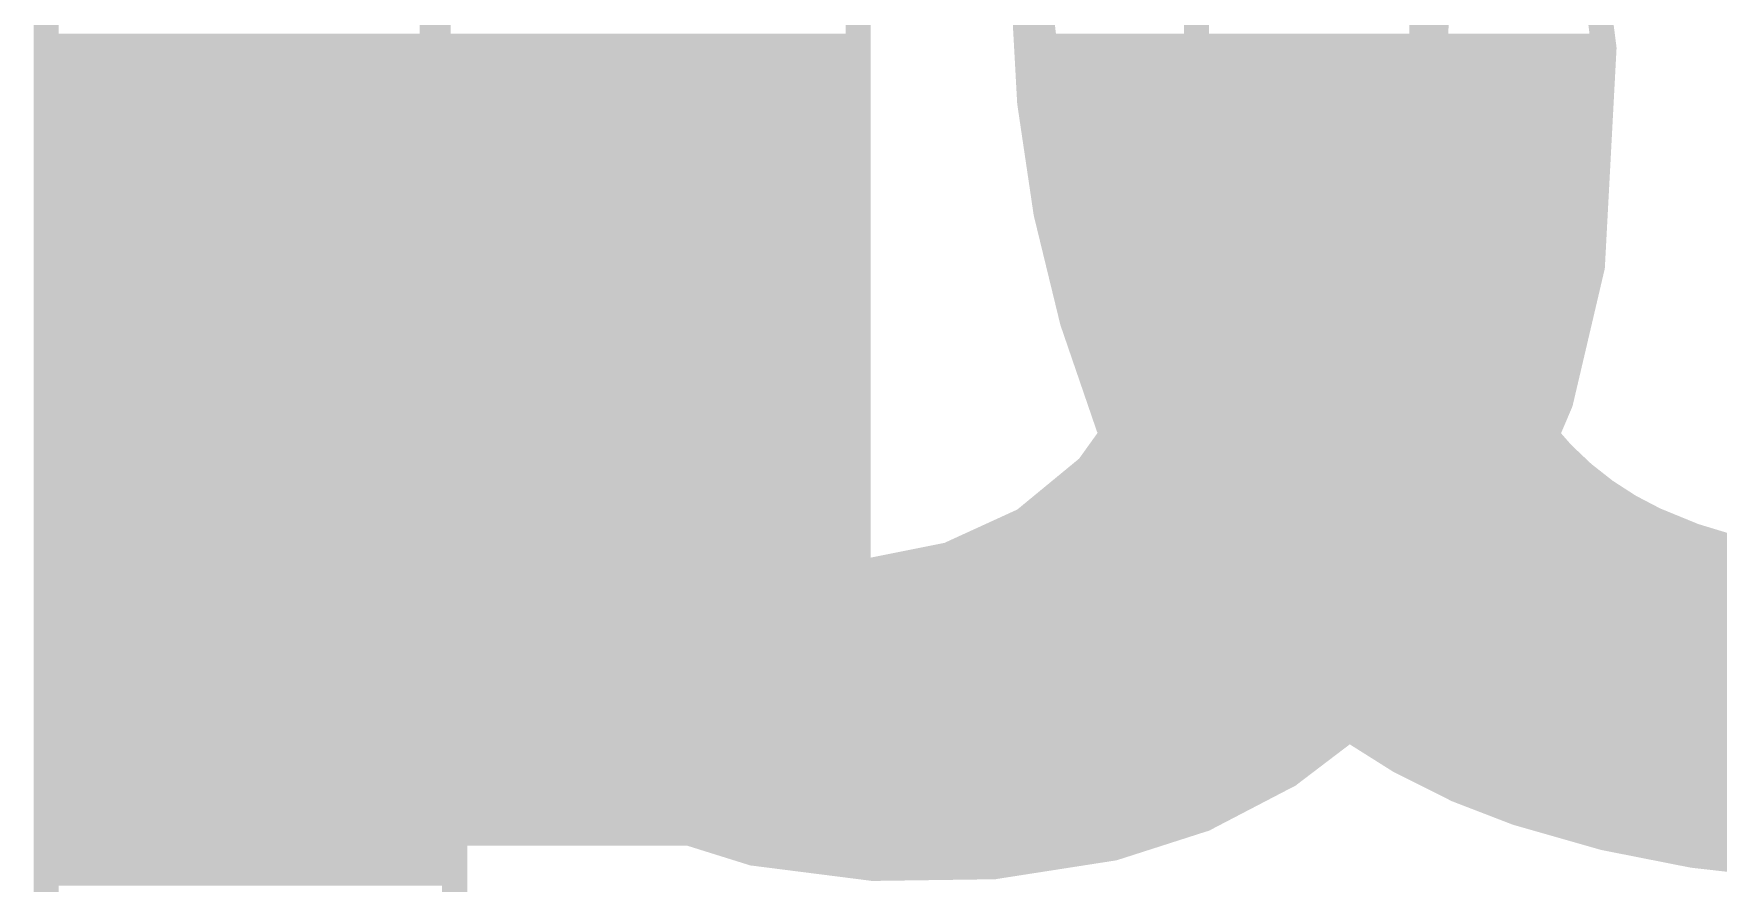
# Model space of a CAD drawing. Extents: x -19.1 to 53.5, y -15.6 to 59.8.
# Drawn here: x 18.534 to 20.242, y 53.355 to 54.216 of the extents above; entities that cross this region are included whole.
import ezdxf

# ---------------------------------------------------------------- set-up
doc = ezdxf.new("R2010")
doc.units = 0
doc.layers.add('21', color=41, linetype='CONTINUOUS')
doc.layers.add('22', color=40, linetype='CONTINUOUS')

msp = doc.modelspace()

# ---------------------------------------------------------------- linework, layer by layer
at = {"layer": '21', "const_width": 0.0254}
for points in [[(18.5471, 52.8422), (18.5471, 54.8996)], [(20.0978, 54.4216), (20.1261, 54.2016)], [(18.9433, 54.3128), (18.9459, 54.0563)], [(19.7132, 54.1211), (19.7129, 54.3204)], [(18.5471, 54.2036), (18.9444, 54.2036)], [(19.7131, 54.2036), (20.1258, 54.2036)], [(20.1261, 54.2016), (20.1143, 53.9801)], [(18.5471, 54.1782), (18.9447, 54.1782)], [(19.7131, 54.1782), (20.1248, 54.1782)], [(18.5471, 54.1528), (18.9449, 54.1528)], [(19.7132, 54.1528), (20.1235, 54.1528)], [(18.5471, 54.1274), (18.9452, 54.1274)], [(19.6825, 53.9242), (19.7132, 54.1211)], [(19.7132, 54.1274), (20.1221, 54.1274)], [(18.5471, 54.102), (18.9454, 54.102)], [(19.7102, 54.102), (20.1208, 54.102)], [(18.5471, 54.0766), (18.9457, 54.0766)], [(19.7063, 54.0766), (20.1194, 54.0766)], [(18.5471, 54.0512), (18.9467, 54.0512)], [(18.9459, 54.0563), (18.9586, 53.9775)], [(19.7023, 54.0512), (20.1181, 54.0512)], [(18.5471, 54.0258), (18.9508, 54.0258)], [(19.6984, 54.0258), (20.1167, 54.0258)], [(18.5471, 54.0004), (18.9549, 54.0004)], [(19.6944, 54.0004), (20.1154, 54.0004)], [(20.1143, 53.9801), (20.082, 53.8424)], [(18.5471, 53.975), (18.9594, 53.975)], [(18.9586, 53.9775), (18.9814, 53.909)], [(19.6904, 53.975), (20.1131, 53.975)], [(18.5471, 53.9496), (18.9679, 53.9496)], [(19.6865, 53.9496), (20.1071, 53.9496)], [(18.5471, 53.9242), (18.9763, 53.9242)], [(19.6526, 53.8453), (19.6825, 53.9242)], [(19.6825, 53.9242), (20.1012, 53.9242)], [(18.5471, 53.8988), (18.9738, 53.8988)], [(18.9738, 53.8988), (18.9611, 53.8988)], [(18.9611, 53.8988), (18.9611, 52.4688)], [(18.9775, 53.8994), (18.9738, 53.8988)], [(18.9805, 53.9018), (18.9775, 53.8994)], [(18.9819, 53.9053), (18.9805, 53.9018)], [(18.9814, 53.909), (18.9819, 53.9053)], [(19.6729, 53.8988), (20.0952, 53.8988)], [(18.984, 53.8836), (18.9916, 53.8912)], [(18.984, 53.5864), (18.984, 53.8836)], [(18.9916, 53.8912), (18.9916, 53.8861)], [(18.9916, 53.8861), (18.9936, 53.8764)], [(18.5471, 53.8734), (18.9611, 53.8734)], [(18.984, 53.8734), (18.9957, 53.8734)], [(18.9936, 53.8764), (18.9992, 53.8683)], [(18.9992, 53.8683), (19.0043, 53.8607)], [(19.0043, 53.8607), (19.035, 53.803)], [(19.6632, 53.8734), (20.0893, 53.8734)], [(18.5471, 53.848), (18.9611, 53.848)], [(18.984, 53.848), (19.011, 53.848)], [(19.6034, 53.7768), (19.6526, 53.8453)], [(19.6536, 53.848), (20.0833, 53.848)], [(20.082, 53.8424), (20.0264, 53.7124)], [(18.5471, 53.8226), (18.9611, 53.8226)], [(18.984, 53.8226), (19.0245, 53.8226)], [(19.6363, 53.8226), (20.0735, 53.8226)], [(18.5471, 53.7972), (18.9611, 53.7972)], [(18.984, 53.7972), (19.04, 53.7972)], [(19.035, 53.803), (19.0781, 53.7538)], [(19.618, 53.7972), (20.0627, 53.7972)], [(19.5382, 53.7231), (19.6034, 53.7768)], [(18.5471, 53.7718), (18.9611, 53.7718)], [(18.984, 53.7718), (19.0623, 53.7718)], [(19.5973, 53.7718), (20.0518, 53.7718)], [(18.5471, 53.7464), (18.9611, 53.7464)], [(18.984, 53.7464), (19.0885, 53.7464)], [(19.0781, 53.7538), (19.1313, 53.7159)], [(19.5665, 53.7464), (20.0409, 53.7464)], [(18.5471, 53.721), (18.9611, 53.721)], [(18.984, 53.721), (19.1241, 53.721)], [(19.1313, 53.7159), (19.2014, 53.6859)], [(19.4615, 53.688), (19.5382, 53.7231)], [(19.5336, 53.721), (20.0301, 53.721)], [(20.0264, 53.7124), (19.9492, 53.594)], [(18.5471, 53.6956), (18.9611, 53.6956)], [(18.984, 53.6956), (19.1787, 53.6956)], [(19.4781, 53.6956), (20.0154, 53.6956)], [(19.2014, 53.6859), (19.2761, 53.6702)], [(19.3697, 53.6696), (19.4615, 53.688)], [(18.5471, 53.6702), (18.9611, 53.6702)], [(18.984, 53.6702), (19.2761, 53.6702)], [(19.2761, 53.6702), (19.3697, 53.6696)], [(19.3727, 53.6702), (19.9989, 53.6702)], [(18.5471, 53.6448), (18.9611, 53.6448)], [(18.984, 53.6448), (19.9823, 53.6448)], [(18.5471, 53.6194), (18.9611, 53.6194)], [(18.984, 53.6194), (19.9658, 53.6194)], [(18.5471, 53.594), (18.9611, 53.594)], [(18.984, 53.594), (19.9492, 53.594)], [(19.9492, 53.594), (19.8834, 53.5233)], [(19.036, 53.5148), (18.984, 53.5864)], [(18.5471, 53.5686), (18.9611, 53.5686)], [(18.9969, 53.5686), (19.9256, 53.5686)], [(18.5471, 53.5432), (18.9611, 53.5432)], [(19.0154, 53.5432), (19.9019, 53.5432)], [(19.8834, 53.5233), (19.8066, 53.4649)], [(18.5471, 53.5178), (18.9611, 53.5178)], [(19.0338, 53.5178), (19.8761, 53.5178)], [(19.102, 53.4558), (19.036, 53.5148)], [(18.5471, 53.4924), (18.9611, 53.4924)], [(19.0611, 53.4924), (19.8428, 53.4924)], [(18.5471, 53.467), (18.9611, 53.467)], [(19.0895, 53.467), (19.8094, 53.467)], [(19.179, 53.4121), (19.102, 53.4558)], [(19.8066, 53.4649), (19.721, 53.4203)], [(18.5471, 53.4416), (18.9611, 53.4416)], [(19.1271, 53.4416), (19.762, 53.4416)], [(19.721, 53.4203), (19.6291, 53.3908)], [(18.5471, 53.4162), (18.9611, 53.4162)], [(19.1718, 53.4162), (19.7084, 53.4162)], [(19.2634, 53.3857), (19.179, 53.4121)], [(18.5471, 53.3908), (18.9611, 53.3908)], [(19.2471, 53.3908), (19.6291, 53.3908)], [(19.3851, 53.3702), (19.2634, 53.3857)], [(19.6291, 53.3908), (19.5078, 53.3719)], [(18.5471, 53.3654), (18.9611, 53.3654)], [(19.5078, 53.3719), (19.3851, 53.3702)]]:
    msp.add_lwpolyline(points, dxfattribs=at)
at = {"layer": '21', "const_width": 0.0127}
for points in [[(18.5471, 54.2099, 1), (18.5471, 54.1973)], [(18.9444, 54.1973, 1), (18.9444, 54.2099)], [(19.7131, 54.2099, 1), (19.7131, 54.1973)], [(20.1258, 54.1973, 1), (20.1258, 54.2099)], [(20.1324, 54.2013, 1), (20.1197, 54.2019)], [(20.1198, 54.2008, 1), (20.1324, 54.2024)], [(18.5471, 54.1846, 1), (18.5471, 54.1719)], [(18.9447, 54.1719, 1), (18.9447, 54.1846)], [(19.7131, 54.1846, 1), (19.7131, 54.1719)], [(20.1248, 54.1719, 1), (20.1248, 54.1846)], [(18.5471, 54.1591, 1), (18.5471, 54.1465)], [(18.9449, 54.1465, 1), (18.9449, 54.1591)], [(19.7132, 54.1591, 1), (19.7132, 54.1465)], [(20.1235, 54.1465, 1), (20.1235, 54.1591)], [(18.5471, 54.1337, 1), (18.5471, 54.1211)], [(18.9452, 54.1211, 1), (18.9452, 54.1337)], [(19.7132, 54.1337, 1), (19.7132, 54.1211)], [(19.7195, 54.1201, 1), (19.707, 54.1221)], [(20.1221, 54.1211, 1), (20.1221, 54.1337)], [(18.5471, 54.1084, 1), (18.5471, 54.0957)], [(18.9454, 54.0957, 1), (18.9454, 54.1084)], [(19.7102, 54.1084, 1), (19.7102, 54.0957)], [(19.7069, 54.1211, 1), (19.7196, 54.1211)], [(20.1208, 54.0957, 1), (20.1208, 54.1084)], [(18.5471, 54.0829, 1), (18.5471, 54.0703)], [(18.9457, 54.0703, 1), (18.9457, 54.0829)], [(19.7063, 54.0829, 1), (19.7063, 54.0703)], [(20.1194, 54.0703, 1), (20.1194, 54.0829)], [(18.5471, 54.0575, 1), (18.5471, 54.0449)], [(18.9522, 54.0573, 1), (18.9396, 54.0553)], [(18.9396, 54.0562, 1), (18.9522, 54.0564)], [(18.9467, 54.0449, 1), (18.9467, 54.0575)], [(19.7023, 54.0575, 1), (19.7023, 54.0449)], [(20.1181, 54.0449, 1), (20.1181, 54.0575)], [(18.5471, 54.0322, 1), (18.5471, 54.0195)], [(18.9508, 54.0195, 1), (18.9508, 54.0322)], [(19.6984, 54.0322, 1), (19.6984, 54.0195)], [(20.1167, 54.0195, 1), (20.1167, 54.0322)], [(18.5471, 54.0067, 1), (18.5471, 53.9941)], [(18.9549, 53.9941, 1), (18.9549, 54.0067)], [(19.6944, 54.0067, 1), (19.6944, 53.9941)], [(20.1154, 53.9941, 1), (20.1154, 54.0067)], [(20.1205, 53.9786, 1), (20.1081, 53.9816)], [(18.5471, 53.9813, 1), (18.5471, 53.9687)], [(18.9646, 53.9795, 1), (18.9526, 53.9755)], [(18.9523, 53.9765, 1), (18.9649, 53.9785)], [(18.9594, 53.9687, 1), (18.9594, 53.9813)], [(19.6904, 53.9813, 1), (19.6904, 53.9687)], [(20.108, 53.9804, 1), (20.1206, 53.9798)], [(20.1131, 53.9687, 1), (20.1131, 53.9813)], [(18.5471, 53.956, 1), (18.5471, 53.9433)], [(18.9679, 53.9433, 1), (18.9679, 53.956)], [(19.6865, 53.956, 1), (19.6865, 53.9433)], [(20.1071, 53.9433, 1), (20.1071, 53.956)], [(18.5471, 53.9306, 1), (18.5471, 53.9179)], [(18.9763, 53.9179, 1), (18.9763, 53.9306)], [(19.6825, 53.9306, 1), (19.6825, 53.9179)], [(19.6762, 53.9252, 1), (19.6888, 53.9232)], [(19.6884, 53.9219, 1), (19.6766, 53.9265)], [(20.1012, 53.9179, 1), (20.1012, 53.9306)], [(18.5471, 53.9051, 1), (18.5471, 53.8925)], [(18.9675, 53.8988, 1), (18.9548, 53.8988)], [(18.9611, 53.9051, 1), (18.9611, 53.8925)], [(18.9728, 53.9051, 1), (18.9748, 53.8925)], [(18.9736, 53.9044, 1), (18.9815, 53.8944)], [(18.9738, 53.8925, 1), (18.9738, 53.9051)], [(18.9738, 53.8925, 1), (18.9738, 53.9051)], [(18.9746, 53.9041, 1), (18.9864, 53.8994)], [(18.9877, 53.9098, 1), (18.9751, 53.9082)], [(18.9754, 53.907, 1), (18.9874, 53.911)], [(18.9756, 53.9044, 1), (18.9882, 53.9061)], [(18.9878, 53.9029, 1), (18.976, 53.9076)], [(18.9844, 53.8968, 1), (18.9765, 53.9067)], [(18.9785, 53.8931, 1), (18.9765, 53.9057)], [(19.6729, 53.9051, 1), (19.6729, 53.8925)], [(20.0952, 53.8925, 1), (20.0952, 53.9051)], [(18.9904, 53.8836, 1), (18.9777, 53.8836)], [(18.9795, 53.8881, 1), (18.9885, 53.8791)], [(18.998, 53.8912, 1), (18.9853, 53.8912)], [(18.9978, 53.8874, 1), (18.9854, 53.8848)], [(18.9853, 53.8861, 1), (18.998, 53.8861)], [(18.9961, 53.8867, 1), (18.9871, 53.8957)], [(18.5471, 53.8798, 1), (18.5471, 53.8671)], [(18.9611, 53.8671, 1), (18.9611, 53.8798)], [(18.984, 53.8798, 1), (18.984, 53.8671)], [(18.9988, 53.88, 1), (18.9884, 53.8728)], [(18.9874, 53.8752, 1), (18.9998, 53.8777)], [(19.0045, 53.8718, 1), (18.9939, 53.8648)], [(18.994, 53.8647, 1), (19.0044, 53.8719)], [(18.9957, 53.8671, 1), (18.9957, 53.8798)], [(19.0099, 53.8637, 1), (18.9987, 53.8577)], [(19.6632, 53.8798, 1), (19.6632, 53.8671)], [(20.0893, 53.8671, 1), (20.0893, 53.8798)], [(18.5471, 53.8544, 1), (18.5471, 53.8417)], [(18.9611, 53.8417, 1), (18.9611, 53.8544)], [(18.984, 53.8544, 1), (18.984, 53.8417)], [(18.999, 53.8572, 1), (19.0096, 53.8642)], [(19.011, 53.8417, 1), (19.011, 53.8544)], [(19.6536, 53.8544, 1), (19.6536, 53.8417)], [(19.6577, 53.8416, 1), (19.6474, 53.849)], [(20.0833, 53.8417, 1), (20.0833, 53.8544)], [(19.6466, 53.8476, 1), (19.6585, 53.8431)], [(20.0758, 53.8439, 1), (20.0882, 53.841)], [(20.0878, 53.84, 1), (20.0762, 53.8449)], [(18.5471, 53.8289, 1), (18.5471, 53.8163)], [(18.9611, 53.8163, 1), (18.9611, 53.8289)], [(18.984, 53.8289, 1), (18.984, 53.8163)], [(19.0245, 53.8163, 1), (19.0245, 53.8289)], [(19.6363, 53.8289, 1), (19.6363, 53.8163)], [(20.0735, 53.8163, 1), (20.0735, 53.8289)], [(18.5471, 53.8036, 1), (18.5471, 53.7909)], [(18.9611, 53.7909, 1), (18.9611, 53.8036)], [(18.984, 53.8036, 1), (18.984, 53.7909)], [(19.0397, 53.8072, 1), (19.0302, 53.7988)], [(19.0294, 53.8, 1), (19.0406, 53.806)], [(19.04, 53.7909, 1), (19.04, 53.8036)], [(19.618, 53.8036, 1), (19.618, 53.7909)], [(20.0627, 53.7909, 1), (20.0627, 53.8036)], [(19.6074, 53.7719, 1), (19.5993, 53.7817)], [(18.5471, 53.7782, 1), (18.5471, 53.7655)], [(18.9611, 53.7655, 1), (18.9611, 53.7782)], [(18.984, 53.7782, 1), (18.984, 53.7655)], [(19.0623, 53.7655, 1), (19.0623, 53.7782)], [(19.5973, 53.7782, 1), (19.5973, 53.7655)], [(19.5982, 53.7805, 1), (19.6085, 53.7731)], [(20.0518, 53.7655, 1), (20.0518, 53.7782)], [(18.5471, 53.7527, 1), (18.5471, 53.7401)], [(18.9611, 53.7401, 1), (18.9611, 53.7527)], [(18.984, 53.7527, 1), (18.984, 53.7401)], [(19.0818, 53.759, 1), (19.0744, 53.7487)], [(19.0733, 53.7497, 1), (19.0828, 53.758)], [(19.0885, 53.7401, 1), (19.0885, 53.7527)], [(19.5665, 53.7527, 1), (19.5665, 53.7401)], [(20.0409, 53.7401, 1), (20.0409, 53.7527)], [(18.5471, 53.7274, 1), (18.5471, 53.7147)], [(18.9611, 53.7147, 1), (18.9611, 53.7274)], [(18.984, 53.7274, 1), (18.984, 53.7147)], [(19.1241, 53.7147, 1), (19.1241, 53.7274)], [(19.1338, 53.7217, 1), (19.1288, 53.7101)], [(19.1276, 53.7107, 1), (19.135, 53.7211)], [(19.5336, 53.7274, 1), (19.5336, 53.7147)], [(19.5342, 53.728, 1), (19.5423, 53.7182)], [(19.5409, 53.7173, 1), (19.5356, 53.7289)], [(20.0206, 53.7149, 1), (20.0322, 53.71)], [(20.0317, 53.709, 1), (20.0211, 53.7159)], [(20.0301, 53.7147, 1), (20.0301, 53.7274)], [(18.5471, 53.702, 1), (18.5471, 53.6893)], [(18.9611, 53.6893, 1), (18.9611, 53.702)], [(18.984, 53.702, 1), (18.984, 53.6893)], [(19.1787, 53.6893, 1), (19.1787, 53.702)], [(19.4781, 53.702, 1), (19.4781, 53.6893)], [(20.0154, 53.6893, 1), (20.0154, 53.702)], [(19.2027, 53.6921, 1), (19.2001, 53.6797)], [(19.1989, 53.68, 1), (19.2039, 53.6917)], [(19.4589, 53.6938, 1), (19.4641, 53.6822)], [(19.4627, 53.6818, 1), (19.4603, 53.6942)], [(18.5471, 53.6765, 1), (18.5471, 53.6639)], [(18.9611, 53.6639, 1), (18.9611, 53.6765)], [(18.984, 53.6765, 1), (18.984, 53.6639)], [(19.2761, 53.6765, 1), (19.2761, 53.6639)], [(19.2748, 53.664, 1), (19.2774, 53.6764)], [(19.2761, 53.6639, 1), (19.2761, 53.6765)], [(19.3685, 53.6758, 1), (19.371, 53.6634)], [(19.3727, 53.6765, 1), (19.3727, 53.6639)], [(19.3697, 53.6633, 1), (19.3698, 53.676)], [(19.9989, 53.6639, 1), (19.9989, 53.6765)], [(18.5471, 53.6512, 1), (18.5471, 53.6385)], [(18.9611, 53.6385, 1), (18.9611, 53.6512)], [(18.984, 53.6512, 1), (18.984, 53.6385)], [(19.9823, 53.6385, 1), (19.9823, 53.6512)], [(18.5471, 53.6258, 1), (18.5471, 53.6131)], [(18.9611, 53.6131, 1), (18.9611, 53.6258)], [(18.984, 53.6258, 1), (18.984, 53.6131)], [(19.9658, 53.6131, 1), (19.9658, 53.6258)], [(18.5471, 53.6003, 1), (18.5471, 53.5877)], [(18.9611, 53.5877, 1), (18.9611, 53.6003)], [(18.984, 53.6003, 1), (18.984, 53.5877)], [(19.9439, 53.5975, 1), (19.9545, 53.5905)], [(19.9538, 53.5897, 1), (19.9446, 53.5983)], [(19.9492, 53.5877, 1), (19.9492, 53.6003)], [(18.9891, 53.5901, 1), (18.9789, 53.5827)], [(18.9777, 53.5864, 1), (18.9904, 53.5864)], [(18.5471, 53.575, 1), (18.5471, 53.5623)], [(18.9611, 53.5623, 1), (18.9611, 53.575)], [(18.9969, 53.575, 1), (18.9969, 53.5623)], [(19.9256, 53.5623, 1), (19.9256, 53.575)], [(18.5471, 53.5496, 1), (18.5471, 53.5369)], [(18.9611, 53.5369, 1), (18.9611, 53.5496)], [(19.0154, 53.5496, 1), (19.0154, 53.5369)], [(19.9019, 53.5369, 1), (19.9019, 53.5496)], [(19.8788, 53.5277, 1), (19.8881, 53.519)], [(19.8873, 53.5183, 1), (19.8796, 53.5284)], [(18.5471, 53.5241, 1), (18.5471, 53.5115)], [(18.9611, 53.5115, 1), (18.9611, 53.5241)], [(19.0338, 53.5241, 1), (19.0338, 53.5115)], [(19.0403, 53.5195, 1), (19.0318, 53.5101)], [(19.0309, 53.5111, 1), (19.0412, 53.5185)], [(19.8761, 53.5115, 1), (19.8761, 53.5241)], [(18.5471, 53.4988, 1), (18.5471, 53.4861)], [(18.9611, 53.4861, 1), (18.9611, 53.4988)], [(19.0611, 53.4988, 1), (19.0611, 53.4861)], [(19.8428, 53.4861, 1), (19.8428, 53.4988)], [(18.5471, 53.4734, 1), (18.5471, 53.4607)], [(18.9611, 53.4607, 1), (18.9611, 53.4734)], [(19.0895, 53.4734, 1), (19.0895, 53.4607)], [(19.1051, 53.4614, 1), (19.0989, 53.4503)], [(19.0978, 53.4511, 1), (19.1062, 53.4606)], [(19.8028, 53.4699, 1), (19.8105, 53.4598)], [(19.8096, 53.4592, 1), (19.8037, 53.4705)], [(19.8094, 53.4607, 1), (19.8094, 53.4734)], [(18.5471, 53.4479, 1), (18.5471, 53.4353)], [(18.9611, 53.4353, 1), (18.9611, 53.4479)], [(19.1271, 53.4479, 1), (19.1271, 53.4353)], [(19.762, 53.4353, 1), (19.762, 53.4479)], [(19.7181, 53.4259, 1), (19.724, 53.4146)], [(19.723, 53.4142, 1), (19.7191, 53.4263)], [(18.5471, 53.4226, 1), (18.5471, 53.4099)], [(18.9611, 53.4099, 1), (18.9611, 53.4226)], [(19.1718, 53.4226, 1), (19.1718, 53.4099)], [(19.1808, 53.4182, 1), (19.1771, 53.4061)], [(19.1758, 53.4066, 1), (19.1821, 53.4177)], [(19.7084, 53.4099, 1), (19.7084, 53.4226)], [(18.5471, 53.3972, 1), (18.5471, 53.3845)], [(18.9611, 53.3845, 1), (18.9611, 53.3972)], [(19.2471, 53.3972, 1), (19.2471, 53.3845)], [(19.2642, 53.392, 1), (19.2626, 53.3794)], [(19.2615, 53.3796, 1), (19.2653, 53.3918)], [(19.6272, 53.3968, 1), (19.631, 53.3848)], [(19.6301, 53.3845, 1), (19.6281, 53.3971)], [(19.6291, 53.3845, 1), (19.6291, 53.3972)], [(19.385, 53.3765, 1), (19.3852, 53.3638)], [(19.3843, 53.3639, 1), (19.3859, 53.3765)], [(19.5069, 53.3782, 1), (19.5088, 53.3656)], [(19.5079, 53.3655, 1), (19.5078, 53.3782)], [(18.5471, 53.3717, 1), (18.5471, 53.3591)], [(18.9611, 53.3591, 1), (18.9611, 53.3717)]]:
    msp.add_lwpolyline(points, format="xyb", dxfattribs=at)
at = {"layer": '22', "const_width": 0.0254}
for points in [[(19.37, 53.406), (19.37, 55.0113)], [(18.9382, 54.3865), (18.9382, 53.406)], [(19.5529, 54.2569), (19.5783, 54.0461)], [(19.9415, 54.1045), (19.9415, 54.2493)], [(18.9382, 54.2036), (19.37, 54.2036)], [(19.5593, 54.2036), (19.9415, 54.2036)], [(18.9382, 54.1782), (19.37, 54.1782)], [(19.5624, 54.1782), (19.9415, 54.1782)], [(18.9382, 54.1528), (19.37, 54.1528)], [(19.5654, 54.1528), (19.9415, 54.1528)], [(18.9382, 54.1274), (19.37, 54.1274)], [(19.5685, 54.1274), (19.9415, 54.1274)], [(18.9382, 54.102), (19.37, 54.102)], [(19.5716, 54.102), (19.9421, 54.102)], [(19.9796, 53.9471), (19.9415, 54.1045)], [(18.9382, 54.0766), (19.37, 54.0766)], [(19.5746, 54.0766), (19.9483, 54.0766)], [(18.9382, 54.0512), (19.37, 54.0512)], [(19.5777, 54.0512), (19.9544, 54.0512)], [(19.5783, 54.0461), (19.6469, 53.7997)], [(18.9382, 54.0258), (19.37, 54.0258)], [(19.584, 54.0258), (19.9606, 54.0258)], [(18.9382, 54.0004), (19.37, 54.0004)], [(19.591, 54.0004), (19.9667, 54.0004)], [(18.9382, 53.975), (19.37, 53.975)], [(19.5981, 53.975), (19.9728, 53.975)], [(18.9382, 53.9496), (19.37, 53.9496)], [(19.6052, 53.9496), (19.979, 53.9496)], [(20.0355, 53.8226), (19.9796, 53.9471)], [(18.9382, 53.9242), (19.37, 53.9242)], [(19.6122, 53.9242), (19.9899, 53.9242)], [(18.9382, 53.8988), (19.37, 53.8988)], [(19.6193, 53.8988), (20.0013, 53.8988)], [(18.9382, 53.8734), (19.37, 53.8734)], [(19.6264, 53.8734), (20.0127, 53.8734)], [(18.9382, 53.848), (19.37, 53.848)], [(19.6334, 53.848), (20.0241, 53.848)], [(18.9382, 53.8226), (19.37, 53.8226)], [(19.6405, 53.8226), (20.0355, 53.8226)], [(20.1473, 53.721), (20.0355, 53.8226)], [(18.9382, 53.7972), (19.37, 53.7972)], [(19.6469, 53.7997), (19.7282, 53.6702)], [(19.6485, 53.7972), (20.0634, 53.7972)], [(18.9382, 53.7718), (19.37, 53.7718)], [(19.6644, 53.7718), (20.0914, 53.7718)], [(18.9382, 53.7464), (19.37, 53.7464)], [(19.6804, 53.7464), (20.1194, 53.7464)], [(18.9382, 53.721), (19.37, 53.721)], [(19.6963, 53.721), (20.1473, 53.721)], [(20.3276, 53.66), (20.1473, 53.721)], [(18.9382, 53.6956), (19.37, 53.6956)], [(19.7123, 53.6956), (20.2224, 53.6956)], [(18.9382, 53.6702), (19.37, 53.6702)], [(19.7282, 53.6702), (19.8476, 53.5559)], [(19.7282, 53.6702), (20.2975, 53.6702)], [(18.9382, 53.6448), (19.37, 53.6448)], [(19.7547, 53.6448), (21.0049, 53.6448)], [(18.9382, 53.6194), (19.37, 53.6194)], [(19.7813, 53.6194), (20.9886, 53.6194)], [(18.9382, 53.594), (19.37, 53.594)], [(19.8078, 53.594), (20.9601, 53.594)], [(18.9382, 53.5686), (19.37, 53.5686)], [(19.8343, 53.5686), (20.9194, 53.5686)], [(19.8476, 53.5559), (19.9593, 53.4772)], [(18.9382, 53.5432), (19.37, 53.5432)], [(19.8656, 53.5432), (20.8788, 53.5432)], [(18.9382, 53.5178), (19.37, 53.5178)], [(19.9017, 53.5178), (20.8382, 53.5178)], [(18.9382, 53.4924), (19.37, 53.4924)], [(19.9377, 53.4924), (20.7975, 53.4924)], [(19.9593, 53.4772), (20.1447, 53.4137)], [(18.9382, 53.467), (19.37, 53.467)], [(19.9891, 53.467), (20.7569, 53.467)], [(18.9382, 53.4416), (19.37, 53.4416)], [(20.0632, 53.4416), (20.7162, 53.4416)], [(18.9382, 53.4162), (19.37, 53.4162)], [(18.9382, 53.406), (19.37, 53.406)], [(20.1374, 53.4162), (20.6022, 53.4162)], [(20.1447, 53.4137), (20.3962, 53.3883)]]:
    msp.add_lwpolyline(points, dxfattribs=at)
at = {"layer": '22'}
for points, const_width in [([(19.9822, 54.422, 0.0602), (19.9542, 54.1706)], 0.0254), ([(19.5377, 54.2595, 0.092), (19.624, 53.8175)], 0.0254), ([(18.9382, 54.2099, 1), (18.9382, 54.1973)], 0.0127), ([(19.37, 54.1973, 1), (19.37, 54.2099)], 0.0127), ([(19.5593, 54.2099, 1), (19.5593, 54.1973)], 0.0127), ([(19.9415, 54.1973, 1), (19.9415, 54.2099)], 0.0127), ([(18.9382, 54.1846, 1), (18.9382, 54.1719)], 0.0127), ([(19.37, 54.1719, 1), (19.37, 54.1846)], 0.0127), ([(19.5624, 54.1846, 1), (19.5624, 54.1719)], 0.0127), ([(19.9415, 54.1719, 1), (19.9415, 54.1846)], 0.0127), ([(19.9542, 54.1706, 0.1204), (20.033, 53.8607)], 0.0254), ([(19.9605, 54.1707, 1), (19.9479, 54.1705)], 0.0127), ([(18.9382, 54.1591, 1), (18.9382, 54.1465)], 0.0127), ([(19.37, 54.1465, 1), (19.37, 54.1591)], 0.0127), ([(19.5654, 54.1591, 1), (19.5654, 54.1465)], 0.0127), ([(19.9415, 54.1465, 1), (19.9415, 54.1591)], 0.0127), ([(19.9479, 54.1705, 1), (19.9605, 54.1707)], 0.0127), ([(18.9382, 54.1337, 1), (18.9382, 54.1211)], 0.0127), ([(19.37, 54.1211, 1), (19.37, 54.1337)], 0.0127), ([(19.5685, 54.1337, 1), (19.5685, 54.1211)], 0.0127), ([(19.9415, 54.1211, 1), (19.9415, 54.1337)], 0.0127), ([(18.9382, 54.1084, 1), (18.9382, 54.0957)], 0.0127), ([(19.37, 54.0957, 1), (19.37, 54.1084)], 0.0127), ([(19.5716, 54.1084, 1), (19.5716, 54.0957)], 0.0127), ([(19.9477, 54.106, 1), (19.9353, 54.103)], 0.0127), ([(19.9421, 54.0957, 1), (19.9421, 54.1084)], 0.0127), ([(19.9352, 54.1045, 1), (19.9479, 54.1045)], 0.0127), ([(18.9382, 54.0829, 1), (18.9382, 54.0703)], 0.0127), ([(19.37, 54.0703, 1), (19.37, 54.0829)], 0.0127), ([(19.5746, 54.0829, 1), (19.5746, 54.0703)], 0.0127), ([(19.9483, 54.0703, 1), (19.9483, 54.0829)], 0.0127), ([(18.9382, 54.0575, 1), (18.9382, 54.0449)], 0.0127), ([(19.37, 54.0449, 1), (19.37, 54.0575)], 0.0127), ([(19.5777, 54.0575, 1), (19.5777, 54.0449)], 0.0127), ([(19.9544, 54.0449, 1), (19.9544, 54.0575)], 0.0127), ([(19.5844, 54.0478, 1), (19.5722, 54.0444)], 0.0127), ([(19.572, 54.0453, 1), (19.5846, 54.0469)], 0.0127), ([(18.9382, 54.0322, 1), (18.9382, 54.0195)], 0.0127), ([(19.37, 54.0195, 1), (19.37, 54.0322)], 0.0127), ([(19.584, 54.0322, 1), (19.584, 54.0195)], 0.0127), ([(19.9606, 54.0195, 1), (19.9606, 54.0322)], 0.0127), ([(18.9382, 54.0067, 1), (18.9382, 53.9941)], 0.0127), ([(19.37, 53.9941, 1), (19.37, 54.0067)], 0.0127), ([(19.591, 54.0067, 1), (19.591, 53.9941)], 0.0127), ([(19.9667, 53.9941, 1), (19.9667, 54.0067)], 0.0127), ([(18.9382, 53.9813, 1), (18.9382, 53.9687)], 0.0127), ([(19.37, 53.9687, 1), (19.37, 53.9813)], 0.0127), ([(19.5981, 53.9813, 1), (19.5981, 53.9687)], 0.0127), ([(19.9728, 53.9687, 1), (19.9728, 53.9813)], 0.0127), ([(18.9382, 53.956, 1), (18.9382, 53.9433)], 0.0127), ([(19.37, 53.9433, 1), (19.37, 53.956)], 0.0127), ([(19.6052, 53.956, 1), (19.6052, 53.9433)], 0.0127), ([(19.9854, 53.9497, 1), (19.9738, 53.9445)], 0.0127), ([(19.979, 53.9433, 1), (19.979, 53.956)], 0.0127), ([(19.9734, 53.9456, 1), (19.9858, 53.9486)], 0.0127), ([(18.9382, 53.9306, 1), (18.9382, 53.9179)], 0.0127), ([(19.37, 53.9179, 1), (19.37, 53.9306)], 0.0127), ([(19.6122, 53.9306, 1), (19.6122, 53.9179)], 0.0127), ([(19.9899, 53.9179, 1), (19.9899, 53.9306)], 0.0127), ([(18.9382, 53.9051, 1), (18.9382, 53.8925)], 0.0127), ([(19.37, 53.8925, 1), (19.37, 53.9051)], 0.0127), ([(19.6193, 53.9051, 1), (19.6193, 53.8925)], 0.0127), ([(20.0013, 53.8925, 1), (20.0013, 53.9051)], 0.0127), ([(18.9382, 53.8798, 1), (18.9382, 53.8671)], 0.0127), ([(19.37, 53.8671, 1), (19.37, 53.8798)], 0.0127), ([(19.6264, 53.8798, 1), (19.6264, 53.8671)], 0.0127), ([(20.0127, 53.8671, 1), (20.0127, 53.8798)], 0.0127), ([(20.033, 53.8607, 0.1633), (20.1778, 53.7235)], 0.0254), ([(20.0386, 53.8637, 1), (20.0274, 53.8577)], 0.0127), ([(18.9382, 53.8544, 1), (18.9382, 53.8417)], 0.0127), ([(19.37, 53.8417, 1), (19.37, 53.8544)], 0.0127), ([(19.6334, 53.8544, 1), (19.6334, 53.8417)], 0.0127), ([(20.0241, 53.8417, 1), (20.0241, 53.8544)], 0.0127), ([(20.0274, 53.8577, 1), (20.0386, 53.8637)], 0.0127), ([(18.9382, 53.8289, 1), (18.9382, 53.8163)], 0.0127), ([(19.37, 53.8163, 1), (19.37, 53.8289)], 0.0127), ([(19.624, 53.8175, 0.2224), (20.0381, 53.4264)], 0.0254), ([(19.6299, 53.8198, 1), (19.6181, 53.8152)], 0.0127), ([(19.6181, 53.8152, 1), (19.6299, 53.8198)], 0.0127), ([(19.6405, 53.8289, 1), (19.6405, 53.8163)], 0.0127), ([(20.0398, 53.8273, 1), (20.0312, 53.8179)], 0.0127), ([(20.0297, 53.82, 1), (20.0413, 53.8252)], 0.0127), ([(20.0355, 53.8163, 1), (20.0355, 53.8289)], 0.0127), ([(18.9382, 53.8036, 1), (18.9382, 53.7909)], 0.0127), ([(19.37, 53.7909, 1), (19.37, 53.8036)], 0.0127), ([(19.6523, 53.8031, 1), (19.6415, 53.7963)], 0.0127), ([(19.6408, 53.798, 1), (19.653, 53.8014)], 0.0127), ([(19.6485, 53.8036, 1), (19.6485, 53.7909)], 0.0127), ([(20.0634, 53.7909, 1), (20.0634, 53.8036)], 0.0127), ([(18.9382, 53.7782, 1), (18.9382, 53.7655)], 0.0127), ([(19.37, 53.7655, 1), (19.37, 53.7782)], 0.0127), ([(19.6644, 53.7782, 1), (19.6644, 53.7655)], 0.0127), ([(20.0914, 53.7655, 1), (20.0914, 53.7782)], 0.0127), ([(18.9382, 53.7527, 1), (18.9382, 53.7401)], 0.0127), ([(19.37, 53.7401, 1), (19.37, 53.7527)], 0.0127), ([(19.6804, 53.7527, 1), (19.6804, 53.7401)], 0.0127), ([(20.1194, 53.7401, 1), (20.1194, 53.7527)], 0.0127), ([(18.9382, 53.7274, 1), (18.9382, 53.7147)], 0.0127), ([(19.37, 53.7147, 1), (19.37, 53.7274)], 0.0127), ([(19.6963, 53.7274, 1), (19.6963, 53.7147)], 0.0127), ([(20.1493, 53.727, 1), (20.1453, 53.715)], 0.0127), ([(20.143, 53.7163, 1), (20.1516, 53.7257)], 0.0127), ([(20.1473, 53.7147, 1), (20.1473, 53.7274)], 0.0127), ([(20.1778, 53.7235, 0.1897), (20.513, 53.7032)], 0.0254), ([(20.1805, 53.7293, 1), (20.1751, 53.7177)], 0.0127), ([(20.1751, 53.7177, 1), (20.1805, 53.7293)], 0.0127), ([(18.9382, 53.702, 1), (18.9382, 53.6893)], 0.0127), ([(19.37, 53.6893, 1), (19.37, 53.702)], 0.0127), ([(19.7123, 53.702, 1), (19.7123, 53.6893)], 0.0127), ([(20.2224, 53.6893, 1), (20.2224, 53.702)], 0.0127), ([(18.9382, 53.6765, 1), (18.9382, 53.6639)], 0.0127), ([(19.37, 53.6639, 1), (19.37, 53.6765)], 0.0127), ([(19.7326, 53.6748, 1), (19.7238, 53.6656)], 0.0127), ([(19.7282, 53.6765, 1), (19.7282, 53.6639)], 0.0127), ([(19.7228, 53.6668, 1), (19.7336, 53.6736)], 0.0127), ([(18.9382, 53.6512, 1), (18.9382, 53.6385)], 0.0127), ([(19.37, 53.6385, 1), (19.37, 53.6512)], 0.0127), ([(19.7547, 53.6512, 1), (19.7547, 53.6385)], 0.0127), ([(18.9382, 53.6258, 1), (18.9382, 53.6131)], 0.0127), ([(19.37, 53.6131, 1), (19.37, 53.6258)], 0.0127), ([(19.7813, 53.6258, 1), (19.7813, 53.6131)], 0.0127), ([(18.9382, 53.6003, 1), (18.9382, 53.5877)], 0.0127), ([(19.37, 53.5877, 1), (19.37, 53.6003)], 0.0127), ([(19.8078, 53.6003, 1), (19.8078, 53.5877)], 0.0127), ([(18.9382, 53.575, 1), (18.9382, 53.5623)], 0.0127), ([(19.37, 53.5623, 1), (19.37, 53.575)], 0.0127), ([(19.8343, 53.575, 1), (19.8343, 53.5623)], 0.0127), ([(19.8513, 53.5611, 1), (19.8439, 53.5507)], 0.0127), ([(19.8432, 53.5513, 1), (19.852, 53.5605)], 0.0127), ([(18.9382, 53.5496, 1), (18.9382, 53.5369)], 0.0127), ([(19.37, 53.5369, 1), (19.37, 53.5496)], 0.0127), ([(19.8656, 53.5496, 1), (19.8656, 53.5369)], 0.0127), ([(18.9382, 53.5241, 1), (18.9382, 53.5115)], 0.0127), ([(19.37, 53.5115, 1), (19.37, 53.5241)], 0.0127), ([(19.9017, 53.5241, 1), (19.9017, 53.5115)], 0.0127), ([(18.9382, 53.4988, 1), (18.9382, 53.4861)], 0.0127), ([(19.37, 53.4861, 1), (19.37, 53.4988)], 0.0127), ([(19.9377, 53.4988, 1), (19.9377, 53.4861)], 0.0127), ([(19.9614, 53.4832, 1), (19.9572, 53.4712)], 0.0127), ([(19.9556, 53.472, 1), (19.963, 53.4824)], 0.0127), ([(18.9382, 53.4734, 1), (18.9382, 53.4607)], 0.0127), ([(19.37, 53.4607, 1), (19.37, 53.4734)], 0.0127), ([(19.9891, 53.4734, 1), (19.9891, 53.4607)], 0.0127), ([(18.9382, 53.4479, 1), (18.9382, 53.4353)], 0.0127), ([(19.37, 53.4353, 1), (19.37, 53.4479)], 0.0127), ([(20.0632, 53.4479, 1), (20.0632, 53.4353)], 0.0127), ([(20.0381, 53.4264, 0.083), (20.3987, 53.3705)], 0.0254), ([(20.0401, 53.4324, 1), (20.0361, 53.4204)], 0.0127), ([(20.0361, 53.4204, 1), (20.0401, 53.4324)], 0.0127), ([(18.9382, 53.4226, 1), (18.9382, 53.4099)], 0.0127), ([(18.9382, 53.4124, 1), (18.9382, 53.3997)], 0.0127), ([(18.9319, 53.406, 1), (18.9446, 53.406)], 0.0127), ([(19.3636, 53.406, 1), (19.3764, 53.406)], 0.0127), ([(19.37, 53.4099, 1), (19.37, 53.4226)], 0.0127), ([(19.37, 53.3997, 1), (19.37, 53.4124)], 0.0127), ([(20.1374, 53.4226, 1), (20.1374, 53.4099)], 0.0127), ([(20.1453, 53.42, 1), (20.1441, 53.4074)], 0.0127), ([(20.1426, 53.4077, 1), (20.1468, 53.4197)], 0.0127)]:
    msp.add_lwpolyline(points, format="xyb", dxfattribs=dict(at, const_width=const_width))

doc.saveas('drawing.dxf')
